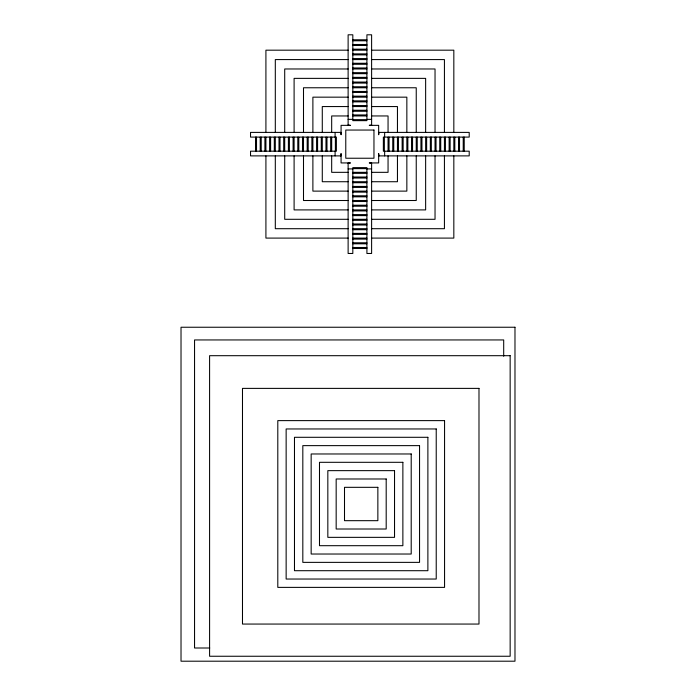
<?xml version="1.0" encoding="UTF-8"?>
<svg xmlns="http://www.w3.org/2000/svg" width="696" height="696" viewBox="0 0 696 696"><rect width="100%" height="100%" fill="white"/><g stroke="black" fill="none" stroke-linecap="round" stroke-linejoin="round"><path stroke-width="1.04" d="M352.82 39.785L366.914 39.785M352.82 40.786L366.914 40.786M352.82 44.483L366.914 44.483M352.82 45.484L366.914 45.484M352.82 49.181L366.914 49.181M348.122 50.182L265.915 50.182L265.915 132.397M352.82 50.182L366.914 50.182M371.612 50.182L453.827 50.182L453.827 132.397M352.82 53.879L366.914 53.879M352.82 54.88L366.914 54.88M352.82 58.577L366.914 58.577M348.122 59.578L275.311 59.578L275.311 132.397M352.82 59.578L366.914 59.578M371.612 59.578L444.431 59.578L444.431 132.397M352.82 63.275L366.914 63.275M352.82 64.276L366.914 64.276M352.82 67.973L366.914 67.973M348.122 68.974L284.707 68.974L284.707 132.397M352.82 68.974L366.914 68.974M371.612 68.974L435.035 68.974L435.035 132.397M352.82 72.671L366.914 72.671M352.82 73.672L366.914 73.672M352.82 77.369L366.914 77.369M348.122 78.37L294.103 78.37L294.103 132.397M352.82 78.37L366.914 78.37M371.612 78.37L425.639 78.37L425.639 132.397M352.82 82.067L366.914 82.067M352.82 83.068L366.914 83.068M352.82 86.765L366.914 86.765M348.122 87.766L303.5 87.766L303.5 132.397M352.82 87.766L366.914 87.766M371.612 87.766L416.243 87.766L416.243 132.397M352.82 91.463L366.914 91.463M352.82 92.464L366.914 92.464M352.82 96.161L366.914 96.161M348.122 97.162L312.887 97.162L312.887 132.397M352.82 97.162L366.914 97.162M371.612 97.162L406.847 97.162L406.847 132.397M352.82 100.859L366.914 100.859M352.82 101.86L366.914 101.86M352.82 105.557L366.914 105.557M348.122 106.558L322.283 106.558L322.283 132.397M352.82 106.558L366.914 106.558M371.612 106.558L397.451 106.558L397.451 132.397M352.82 110.255L366.914 110.255M352.82 111.256L366.914 111.256M352.82 114.953L366.914 114.953M348.122 115.954L331.679 115.954L331.679 132.397M352.82 115.954L366.914 115.954M371.612 115.954L388.055 115.954L388.055 132.397M348.122 119.364L352.82 119.364M366.914 119.364L371.612 119.364M352.82 119.651L366.914 119.651M348.122 125.002L350.471 125.35L341.075 125.35L341.075 134.746L340.727 132.397M371.612 125.002L369.263 125.35L378.659 125.35L378.659 134.746L379.007 132.397M341.075 132.397L250.534 132.397L250.534 137.095L336.377 137.095L336.377 151.189L250.534 151.189L250.534 155.887L341.075 155.887M378.659 132.397L469.208 132.397L469.208 137.095L383.357 137.095L383.357 151.189L469.208 151.189L469.208 155.887L378.659 155.887M348.122 163.282L350.471 162.934L341.075 162.934L341.075 153.538L340.727 155.887M371.612 163.282L369.263 162.934L378.659 162.934L378.659 153.538L379.007 155.887M352.82 168.632L366.914 168.632M348.122 168.911L352.82 168.911M366.914 168.911L371.612 168.911M348.122 172.33L331.679 172.33L331.679 155.887M352.82 172.33L366.914 172.33M371.612 172.33L388.055 172.33L388.055 155.887M352.82 173.33L366.914 173.33M352.82 177.028L366.914 177.028M352.82 178.028L366.914 178.028M348.122 181.726L322.283 181.726L322.283 155.887M352.82 181.726L366.914 181.726M371.612 181.726L397.451 181.726L397.451 155.887M352.82 182.726L366.914 182.726M352.82 186.424L366.914 186.424M352.82 187.424L366.914 187.424M348.122 191.122L312.887 191.122L312.887 155.887M352.82 191.122L366.914 191.122M371.612 191.122L406.847 191.122L406.847 155.887M352.82 192.122L366.914 192.122M352.82 195.811L366.914 195.811M352.82 196.82L366.914 196.82M348.122 200.509L303.5 200.509L303.5 155.887M352.82 200.509L366.914 200.509M371.612 200.509L416.243 200.509L416.243 155.887M352.82 201.518L366.914 201.518M352.82 205.207L366.914 205.207M352.82 206.216L366.914 206.216M348.122 209.905L294.103 209.905L294.103 155.887M352.82 209.905L366.914 209.905M371.612 209.905L425.639 209.905L425.639 155.887M352.82 210.914L366.914 210.914M352.82 214.603L366.914 214.603M352.82 215.612L366.914 215.612M348.122 219.301L284.707 219.301L284.707 155.887M352.82 219.301L366.914 219.301M371.612 219.301L435.035 219.301L435.035 155.887M352.82 220.31L366.914 220.31M352.82 223.999L366.914 223.999M352.82 225.008L366.914 225.008M348.122 228.697L275.311 228.697L275.311 155.887M352.82 228.697L366.914 228.697M371.612 228.697L444.431 228.697L444.431 155.887M352.82 229.706L366.914 229.706M352.82 233.395L366.914 233.395M352.82 234.404L366.914 234.404M348.122 238.093L265.915 238.093L265.915 155.887M352.82 238.093L366.914 238.093M371.612 238.093L453.827 238.093L453.827 155.887M352.82 239.102L366.914 239.102M352.82 242.791L366.914 242.791M352.82 243.8L366.914 243.8M352.82 247.489L366.914 247.489M352.82 248.489L366.914 248.489M209.74 648.002L194.549 648.002L194.549 339.944L503.695 339.944L503.695 356.213M464.223 137.095L464.223 151.189M463.223 137.095L463.223 151.189M459.525 137.095L459.525 151.189M458.525 137.095L458.525 151.189M454.827 137.095L454.827 151.189M453.827 137.095L453.827 151.189M450.129 137.095L450.129 151.189M449.129 137.095L449.129 151.189M445.431 137.095L445.431 151.189M444.431 137.095L444.431 151.189M440.733 137.095L440.733 151.189M439.733 137.095L439.733 151.189M436.035 137.095L436.035 151.189M435.035 137.095L435.035 151.189M431.337 137.095L431.337 151.189M430.337 137.095L430.337 151.189M426.639 137.095L426.639 151.189M425.639 137.095L425.639 151.189M421.941 137.095L421.941 151.189M420.941 137.095L420.941 151.189M417.243 137.095L417.243 151.189M416.243 137.095L416.243 151.189M412.545 137.095L412.545 151.189M411.545 137.095L411.545 151.189M407.847 137.095L407.847 151.189M406.847 137.095L406.847 151.189M403.149 137.095L403.149 151.189M402.149 137.095L402.149 151.189M398.451 137.095L398.451 151.189M397.451 137.095L397.451 151.189M393.753 137.095L393.753 151.189M392.753 137.095L392.753 151.189M389.055 137.095L389.055 151.189M388.055 137.095L388.055 151.189M384.644 132.397L384.644 137.095M384.644 151.189L384.644 155.887M384.357 137.095L384.357 151.189M371.612 125.35L371.612 34.8L366.914 34.8L366.914 120.652L352.82 120.652L352.82 34.8L348.122 34.8L348.122 125.35M371.612 162.934L371.612 253.475L366.914 253.475L366.914 167.632L352.82 167.632L352.82 253.475L348.122 253.475L348.122 162.934M335.376 137.095L335.376 151.189M335.098 132.397L335.098 137.095M335.098 151.189L335.098 155.887M331.679 137.095L331.679 151.189M330.678 137.095L330.678 151.189M326.981 137.095L326.981 151.189M325.98 137.095L325.98 151.189M322.283 137.095L322.283 151.189M321.282 137.095L321.282 151.189M317.585 137.095L317.585 151.189M316.584 137.095L316.584 151.189M312.887 137.095L312.887 151.189M311.886 137.095L311.886 151.189M308.197 137.095L308.197 151.189M307.188 137.095L307.188 151.189M303.5 137.095L303.5 151.189M302.49 137.095L302.49 151.189M298.801 137.095L298.801 151.189M297.792 137.095L297.792 151.189M294.103 137.095L294.103 151.189M293.094 137.095L293.094 151.189M289.405 137.095L289.405 151.189M288.396 137.095L288.396 151.189M284.707 137.095L284.707 151.189M283.698 137.095L283.698 151.189M280.01 137.095L280.01 151.189M279 137.095L279 151.189M275.311 137.095L275.311 151.189M274.302 137.095L274.302 151.189M270.613 137.095L270.613 151.189M269.604 137.095L269.604 151.189M265.915 137.095L265.915 151.189M264.906 137.095L264.906 151.189M261.217 137.095L261.217 151.189M260.208 137.095L260.208 151.189M256.519 137.095L256.519 151.189M255.519 137.095L255.519 151.189M373.961 130.048L345.773 130.048L345.773 158.236L373.961 158.236L373.961 130.048M514.979 327.242L181.021 327.242L181.021 661.2L514.979 661.2L514.979 327.242M510.151 355.691L209.592 355.691L209.592 656.25L510.151 656.25L510.151 355.691M478.987 388.385L242.486 388.385L242.486 624.06L478.987 624.06L478.987 388.385M444.561 420.619L277.8 420.619L277.8 587.38L444.561 587.38L444.561 420.619M436.227 428.962L286.143 428.962L286.143 579.037L436.227 579.037L436.227 428.962M427.883 437.297L294.478 437.297L294.478 570.703L427.883 570.703L427.883 437.297M419.549 445.631L302.821 445.631L302.821 562.368L419.549 562.368L419.549 445.631M411.205 453.975L311.155 453.975L311.155 554.025L411.205 554.025L411.205 453.975M402.871 462.309L319.49 462.309L319.49 545.69L402.871 545.69L402.871 462.309M394.536 470.644L327.833 470.644L327.833 537.347L394.536 537.347L394.536 470.644M386.193 478.987L336.168 478.987L336.168 529.012L386.193 529.012L386.193 478.987M377.858 487.322L344.503 487.322L344.503 520.678L377.858 520.678L377.858 487.322"/></g></svg>
